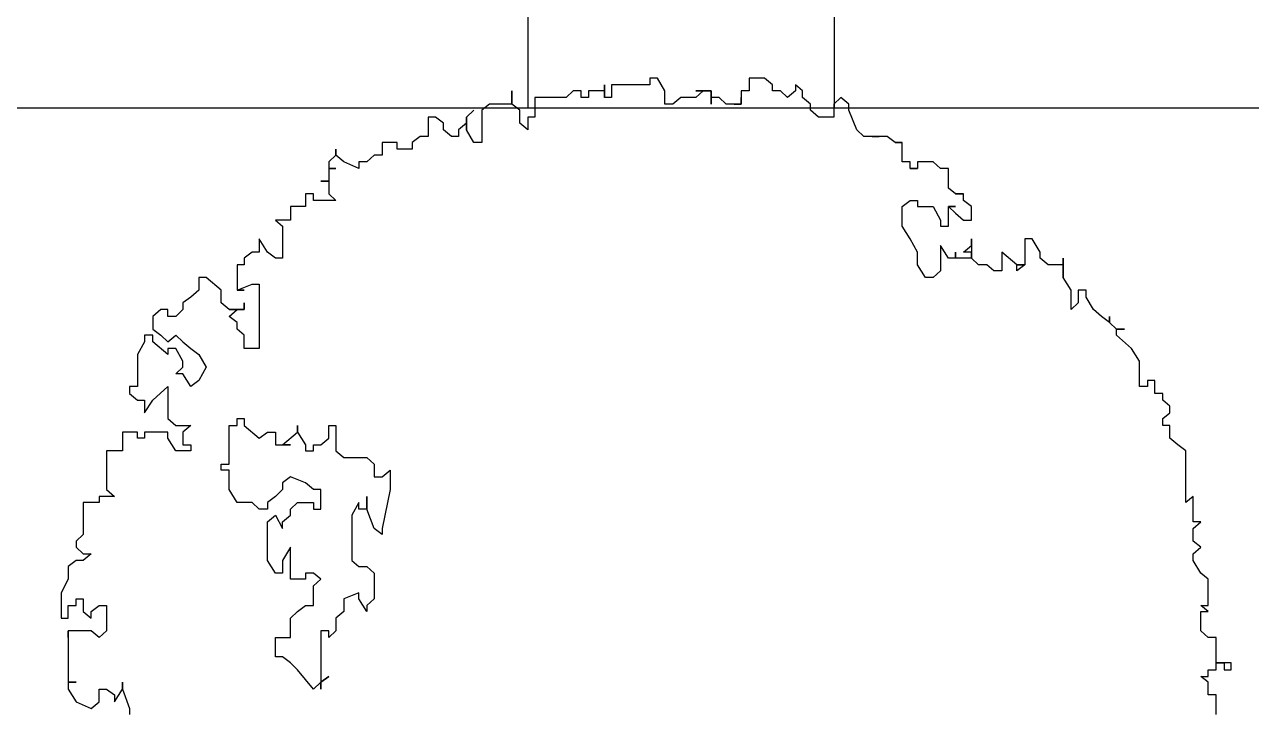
# Model space of a CAD drawing. Extents: x -30 to 1202, y 231 to 898.
# Drawn here: x 121.385 to 124.569, y 369.926 to 371.708 of the extents above; entities that cross this region are included whole.
import ezdxf

# ---------------------------------------------------------------- set-up
doc = ezdxf.new("R2010")
doc.units = 0
doc.header["$LTSCALE"] = 0.04
doc.layers.get('0').update_dxf_attribs({"linetype": 'CONTINUOUS'})
for name, color, linetype in [('0.1', 1, 'CONTINUOUS'), ('CONTORXXNP----00', 255, 'CONTINUOUS'), ('PISO', 1, 'CONTINUOUS')]:
    doc.layers.add(name, color=color, linetype=linetype)
doc.styles.get("Standard").update_dxf_attribs({"font": 'romans.shx'})

# ---------------------------------------------------------------- blocks, each defined once
blk = doc.blocks.new('ARB3')
at = {"color": 0}
for p, q in [((0.0136, 0.4913), (0.0078, 0.4913)), ((0.0078, 0.4913), (0.0078, 0.4852)), ((0.0136, 0.4852), (0.0136, 0.4913)), ((0.0078, 0.4782), (-0.0142, 0.4782)), ((-0.0142, 0.4782), (-0.0142, 0.4713)), ((0.0078, 0.4852), (0.0078, 0.4782)), ((0.0078, 0.4782), (0.0078, 0.4852)), ((0.0078, 0.4852), (0.0136, 0.4852)), ((0.0078, 0.4852), (0.0136, 0.4852)), ((0.0136, 0.4782), (0.0078, 0.4782)), ((0.0136, 0.4713), (0.0136, 0.4782)), ((0.0523, 0.4782), (0.0355, 0.4782)), ((0.0355, 0.4782), (0.0355, 0.4713)), ((-0.0646, 0.4713), (-0.0698, 0.4652)), ((-0.042, 0.4713), (-0.0646, 0.4713)), ((-0.0368, 0.4713), (-0.042, 0.4652)), ((-0.042, 0.4652), (-0.042, 0.4713)), ((-0.0368, 0.4652), (-0.0368, 0.4713)), ((-0.0142, 0.4713), (-0.02, 0.4652)), ((0.0194, 0.4713), (0.0136, 0.4713)), ((0.0245, 0.4713), (0.0194, 0.4652)), ((0.0194, 0.4652), (0.0194, 0.4713)), ((0.0355, 0.4713), (0.0245, 0.4713)), ((-0.1143, 0.4583), (-0.1363, 0.4583)), ((-0.1363, 0.4583), (-0.1311, 0.4521)), ((-0.1085, 0.4583), (-0.1143, 0.4652)), ((-0.1143, 0.4652), (-0.1143, 0.4583)), ((-0.0975, 0.4583), (-0.1085, 0.4583)), ((-0.0924, 0.4652), (-0.0975, 0.4583)), ((-0.0866, 0.4583), (-0.0924, 0.4652)), ((-0.0807, 0.4583), (-0.0866, 0.4583)), ((-0.0698, 0.4652), (-0.0807, 0.4583)), ((-0.02, 0.4652), (-0.0368, 0.4652)), ((-0.1757, 0.4521), (-0.1809, 0.4452)), ((-0.1311, 0.4521), (-0.1757, 0.4521)), ((-0.2144, 0.4383), (-0.2196, 0.4321)), ((-0.2086, 0.4383), (-0.2144, 0.4383)), ((-0.2035, 0.4321), (-0.2086, 0.4383)), ((-0.1867, 0.4383), (-0.1976, 0.4383)), ((-0.1976, 0.4383), (-0.1976, 0.4321)), ((-0.1809, 0.4452), (-0.1867, 0.4383)), ((-0.2254, 0.4252), (-0.2364, 0.4252)), ((-0.2364, 0.4252), (-0.2364, 0.419)), ((-0.2196, 0.4321), (-0.2254, 0.4321)), ((-0.2254, 0.4321), (-0.2254, 0.4252)), ((-0.1976, 0.4321), (-0.2035, 0.4321)), ((-0.2364, 0.419), (-0.2312, 0.419)), ((-0.2312, 0.419), (-0.2312, 0.4121)), ((-0.2642, 0.4052), (-0.2758, 0.3921)), ((-0.2532, 0.4121), (-0.2642, 0.4052)), ((-0.2312, 0.4121), (-0.2532, 0.4121)), ((-0.281, 0.3921), (-0.281, 0.399)), ((-0.281, 0.399), (-0.281, 0.3921)), ((-0.2868, 0.386), (-0.2919, 0.386)), ((-0.2919, 0.386), (-0.2868, 0.386)), ((-0.2868, 0.386), (-0.2919, 0.3791)), ((-0.281, 0.3921), (-0.2868, 0.386)), ((-0.2758, 0.3921), (-0.281, 0.3921)), ((-0.2978, 0.3721), (-0.3087, 0.366)), ((-0.2919, 0.3791), (-0.2978, 0.3721)), ((-0.3087, 0.366), (-0.3146, 0.366)), ((-0.3146, 0.366), (-0.3146, 0.3591)), ((-0.3146, 0.3529), (-0.3255, 0.346)), ((-0.3146, 0.3591), (-0.3036, 0.3591)), ((-0.2978, 0.3529), (-0.3146, 0.3529)), ((-0.3036, 0.3591), (-0.2978, 0.3529)), ((-0.3255, 0.346), (-0.3423, 0.346)), ((-0.3423, 0.346), (-0.3365, 0.346)), ((-0.3365, 0.346), (-0.3365, 0.3329)), ((-0.3365, 0.3329), (-0.3423, 0.326)), ((-0.3475, 0.326), (-0.3591, 0.3191)), ((-0.3591, 0.3191), (-0.3591, 0.3129)), ((-0.3423, 0.326), (-0.3475, 0.326)), ((-0.3591, 0.3129), (-0.3365, 0.3129)), ((-0.3365, 0.3129), (-0.3365, 0.306)), ((-0.3365, 0.306), (-0.3365, 0.3129)), ((-0.3365, 0.3129), (-0.3313, 0.306)), ((-0.3365, 0.306), (-0.3475, 0.2929)), ((-0.3313, 0.306), (-0.3365, 0.306)), ((-0.3475, 0.2929), (-0.3313, 0.2929)), ((-0.3313, 0.2929), (-0.3313, 0.286)), ((-0.3313, 0.286), (-0.3365, 0.2799)), ((-0.3365, 0.2799), (-0.3365, 0.2729)), ((-0.3869, 0.2668), (-0.3921, 0.2599)), ((-0.3753, 0.2668), (-0.3869, 0.2668)), ((-0.3753, 0.2599), (-0.3753, 0.2668)), ((-0.3533, 0.2668), (-0.3591, 0.2668)), ((-0.3591, 0.2668), (-0.3423, 0.2668)), ((-0.3475, 0.2599), (-0.3533, 0.2668)), ((-0.3423, 0.2668), (-0.3475, 0.2668)), ((-0.3475, 0.2668), (-0.3475, 0.2599)), ((-0.3365, 0.2729), (-0.3423, 0.2668)), ((-0.3423, 0.2668), (-0.3423, 0.2529)), ((-0.3921, 0.2599), (-0.3979, 0.2599)), ((-0.3979, 0.2599), (-0.3979, 0.2529)), ((-0.3979, 0.2529), (-0.3979, 0.2599)), ((-0.3979, 0.2599), (-0.3979, 0.2529)), ((-0.3811, 0.2529), (-0.3753, 0.2599)), ((-0.403, 0.2468), (-0.4198, 0.2468)), ((-0.4198, 0.2468), (-0.4198, 0.2399)), ((-0.3979, 0.2529), (-0.403, 0.2468)), ((-0.3869, 0.2468), (-0.3869, 0.2529)), ((-0.3869, 0.2529), (-0.3869, 0.2468)), ((-0.3869, 0.2468), (-0.3811, 0.2529)), ((-0.3701, 0.2468), (-0.3869, 0.2468)), ((-0.3701, 0.2399), (-0.3701, 0.2468)), ((-0.3423, 0.2468), (-0.3533, 0.2399)), ((-0.3423, 0.2529), (-0.3475, 0.2529)), ((-0.3475, 0.2529), (-0.3423, 0.2529)), ((-0.3423, 0.2529), (-0.3423, 0.2468)), ((-0.4198, 0.2399), (-0.4256, 0.2337)), ((-0.4256, 0.2337), (-0.4256, 0.2199)), ((-0.3869, 0.2337), (-0.3753, 0.2399)), ((-0.3869, 0.2199), (-0.3869, 0.2337)), ((-0.3753, 0.2399), (-0.3701, 0.2399)), ((-0.3533, 0.2399), (-0.3313, 0.2399)), ((-0.3313, 0.2399), (-0.3255, 0.2337)), ((-0.3255, 0.2337), (-0.3255, 0.2268)), ((-0.3255, 0.2268), (-0.3365, 0.2199)), ((-0.4256, 0.2199), (-0.4198, 0.2199)), ((-0.4198, 0.2137), (-0.4256, 0.2137)), ((-0.4256, 0.2137), (-0.4256, 0.2068)), ((-0.4198, 0.2199), (-0.4198, 0.2137)), ((-0.4198, 0.2137), (-0.4198, 0.2199)), ((-0.4198, 0.2199), (-0.4198, 0.2137)), ((-0.3921, 0.2137), (-0.3921, 0.2199)), ((-0.3921, 0.2199), (-0.3869, 0.2199)), ((-0.3869, 0.2068), (-0.3921, 0.2137)), ((-0.3591, 0.2137), (-0.3701, 0.2068)), ((-0.3475, 0.2199), (-0.3591, 0.2137)), ((-0.3365, 0.2199), (-0.3475, 0.2199)), ((-0.4256, 0.2068), (-0.4424, 0.2068)), ((-0.4424, 0.2068), (-0.4424, 0.2007)), ((-0.4424, 0.2007), (-0.4424, 0.2068)), ((-0.4424, 0.2068), (-0.4424, 0.2007)), ((-0.3701, 0.2068), (-0.3869, 0.2068)), ((-0.4424, 0.2007), (-0.4476, 0.1937)), ((-0.4476, 0.1937), (-0.4476, 0.1807)), ((-0.4476, 0.1807), (-0.4476, 0.1868)), ((-0.4476, 0.1868), (-0.4476, 0.1737)), ((-0.4476, 0.1737), (-0.4534, 0.1676)), ((-0.4754, 0.1607), (-0.4812, 0.1537)), ((-0.4702, 0.1607), (-0.4754, 0.1607)), ((-0.4534, 0.1676), (-0.4702, 0.1607)), ((-0.4812, 0.1537), (-0.4754, 0.1476)), ((-0.4754, 0.1476), (-0.4644, 0.1476)), ((-0.4644, 0.1476), (-0.4644, 0.1345)), ((-0.4754, 0.1276), (-0.4812, 0.1207)), ((-0.4702, 0.1276), (-0.4754, 0.1276)), ((-0.4644, 0.1345), (-0.4702, 0.1276)), ((-0.487, 0.1207), (-0.4922, 0.1145)), ((-0.4812, 0.1207), (-0.487, 0.1207)), ((-0.4922, 0.1145), (-0.487, 0.1145)), ((-0.487, 0.1145), (-0.4812, 0.1076)), ((-0.4812, 0.1076), (-0.487, 0.1015)), ((-0.487, 0.1015), (-0.487, 0.0945)), ((-0.487, 0.0945), (-0.4922, 0.0945)), ((-0.498, 0.0745), (-0.487, 0.0745)), ((-0.487, 0.0745), (-0.487, 0.0676)), ((-0.487, 0.0676), (-0.4754, 0.0676)), ((-0.4754, 0.0676), (-0.4812, 0.0676)), ((-0.4812, 0.0676), (-0.4754, 0.0676)), ((-0.4754, 0.0676), (-0.4754, 0.0615)), ((-0.4754, 0.0615), (-0.4754, 0.0676)), ((-0.4754, 0.0676), (-0.4754, 0.0546)), ((-0.4754, 0.0546), (-0.4812, 0.0484)), ((-0.4812, 0.0484), (-0.4812, 0.0415)), ((-0.4754, 0.0415), (-0.487, 0.0415)), ((-0.487, 0.0415), (-0.487, 0.0284)), ((-0.487, 0.0284), (-0.487, 0.0346)), ((-0.487, 0.0346), (-0.4812, 0.0284)), ((-0.4812, 0.0415), (-0.4754, 0.0415)), ((-0.4812, 0.0284), (-0.4812, 0.0153)), ((-0.4812, 0.0153), (-0.4754, 0.0084)), ((-0.487, 0.0015), (-0.498, -0.0047)), ((-0.4754, 0.0015), (-0.487, 0.0015)), ((-0.4754, 0.0084), (-0.4754, 0.0015)), ((-0.4922, -0.0446), (-0.4812, -0.0446)), ((-0.4812, -0.0508), (-0.4922, -0.0508)), ((-0.4922, -0.0508), (-0.487, -0.0508)), ((-0.487, -0.0508), (-0.487, -0.0646)), ((-0.4812, -0.0446), (-0.4812, -0.0508)), ((-0.487, -0.0646), (-0.4812, -0.0646)), ((-0.4812, -0.0708), (-0.487, -0.0708)), ((-0.487, -0.0708), (-0.487, -0.0777)), ((-0.4812, -0.0646), (-0.4812, -0.0708)), ((-0.487, -0.0777), (-0.4812, -0.0839)), ((-0.4812, -0.0839), (-0.4812, -0.1108)), ((-0.4812, -0.1108), (-0.4644, -0.1108)), ((-0.4644, -0.1108), (-0.4644, -0.1169)), ((-0.4702, -0.1238), (-0.4754, -0.1308)), ((-0.4592, -0.1238), (-0.4702, -0.1238)), ((-0.4644, -0.1169), (-0.4534, -0.1169)), ((-0.4534, -0.1169), (-0.4592, -0.1238)), ((-0.4754, -0.1308), (-0.487, -0.1308)), ((-0.487, -0.1308), (-0.4754, -0.1308)), ((-0.4754, -0.1308), (-0.4754, -0.15)), ((-0.4754, -0.15), (-0.4702, -0.1569)), ((-0.4702, -0.1569), (-0.4424, -0.1569)), ((-0.4424, -0.1569), (-0.4424, -0.1638)), ((-0.4644, -0.17), (-0.4702, -0.1638)), ((-0.4702, -0.1638), (-0.4644, -0.17)), ((-0.4424, -0.1638), (-0.4534, -0.17)), ((-0.4534, -0.17), (-0.4644, -0.17)), ((-0.4644, -0.17), (-0.4592, -0.17)), ((-0.4592, -0.17), (-0.4534, -0.1769)), ((-0.4534, -0.1769), (-0.4476, -0.1769)), ((-0.4476, -0.1769), (-0.4476, -0.1831)), ((-0.4592, -0.19), (-0.4644, -0.1969)), ((-0.4534, -0.19), (-0.4592, -0.19)), ((-0.4476, -0.1831), (-0.4534, -0.19)), ((-0.4644, -0.1969), (-0.4644, -0.2031)), ((-0.4644, -0.2031), (-0.4476, -0.2031)), ((-0.4476, -0.2031), (-0.4476, -0.21)), ((-0.4476, -0.21), (-0.4424, -0.2169)), ((-0.4424, -0.2169), (-0.4366, -0.2169)), ((-0.4366, -0.2169), (-0.4366, -0.23)), ((-0.4366, -0.23), (-0.4424, -0.23)), ((-0.4424, -0.23), (-0.4424, -0.243)), ((-0.4424, -0.243), (-0.4315, -0.243)), ((-0.4315, -0.243), (-0.4315, -0.25)), ((-0.1531, -0.243), (-0.1589, -0.2361)), ((-0.1589, -0.2361), (-0.1421, -0.2361)), ((-0.1531, -0.25), (-0.1531, -0.243)), ((-0.1421, -0.2361), (-0.1085, -0.243)), ((-0.1085, -0.243), (-0.1033, -0.243)), ((-0.1033, -0.243), (-0.1085, -0.25)), ((-0.4315, -0.25), (-0.4256, -0.2561)), ((-0.1699, -0.2561), (-0.1641, -0.25)), ((-0.1641, -0.25), (-0.1531, -0.25)), ((-0.1085, -0.25), (-0.1253, -0.2561)), ((-0.0756, -0.2561), (-0.0698, -0.25)), ((-0.0698, -0.25), (-0.0478, -0.25)), ((-0.0478, -0.25), (-0.042, -0.2561)), ((-0.4256, -0.2561), (-0.4256, -0.263)), ((-0.4256, -0.263), (-0.4198, -0.263)), ((-0.4198, -0.263), (-0.4256, -0.2761)), ((-0.1699, -0.2761), (-0.1699, -0.2561)), ((-0.1253, -0.2561), (-0.1363, -0.2561)), ((-0.1363, -0.2561), (-0.1253, -0.2561)), ((-0.1253, -0.263), (-0.1311, -0.263)), ((-0.1311, -0.263), (-0.1201, -0.2692)), ((-0.1253, -0.2561), (-0.1253, -0.263)), ((-0.0807, -0.2692), (-0.0756, -0.263)), ((-0.0756, -0.263), (-0.0756, -0.2561)), ((-0.0478, -0.263), (-0.053, -0.263)), ((-0.053, -0.263), (-0.0478, -0.2761)), ((-0.0368, -0.2561), (-0.0478, -0.263)), ((-0.042, -0.2561), (-0.0368, -0.2561)), ((-0.1201, -0.2692), (-0.0807, -0.2692)), ((-0.4315, -0.283), (-0.4366, -0.283)), ((-0.4366, -0.283), (-0.4315, -0.283)), ((-0.4256, -0.2761), (-0.4315, -0.283)), ((-0.4315, -0.283), (-0.4256, -0.2892)), ((-0.4198, -0.2892), (-0.4198, -0.283)), ((-0.4198, -0.283), (-0.4198, -0.2892)), ((-0.3979, -0.2892), (-0.3921, -0.283)), ((-0.3921, -0.283), (-0.3921, -0.3022)), ((-0.1976, -0.2892), (-0.1976, -0.283)), ((-0.1976, -0.283), (-0.1757, -0.283)), ((-0.1757, -0.283), (-0.1699, -0.2761)), ((-0.0478, -0.2761), (-0.0368, -0.2761)), ((-0.0368, -0.2761), (-0.031, -0.283)), ((-0.031, -0.283), (-0.02, -0.283)), ((-0.02, -0.283), (-0.0142, -0.2892)), ((-0.4256, -0.2892), (-0.4198, -0.2892)), ((-0.4198, -0.2892), (-0.4089, -0.2892)), ((-0.4089, -0.2892), (-0.4089, -0.2961)), ((-0.4089, -0.2961), (-0.4089, -0.2892)), ((-0.4089, -0.2892), (-0.3979, -0.2892)), ((-0.1867, -0.2892), (-0.1976, -0.2892)), ((-0.1809, -0.2961), (-0.1867, -0.2892)), ((-0.1809, -0.3022), (-0.1809, -0.2961)), ((-0.1253, -0.2961), (-0.1421, -0.2961)), ((-0.1421, -0.2961), (-0.1421, -0.3022)), ((-0.1253, -0.3022), (-0.1253, -0.2961)), ((-0.0646, -0.2961), (-0.0698, -0.3022)), ((-0.0588, -0.3022), (-0.0646, -0.2961)), ((-0.0142, -0.2892), (-0.02, -0.2892)), ((-0.02, -0.2892), (-0.02, -0.2961)), ((-0.02, -0.2961), (0.0304, -0.2961)), ((0.0245, -0.2961), (0.0194, -0.2892)), ((0.0194, -0.2892), (0.0245, -0.2961)), ((0.0304, -0.2961), (0.0245, -0.2961)), ((0.0245, -0.2961), (0.0304, -0.3022)), ((-0.3921, -0.3022), (-0.3979, -0.3022)), ((-0.3979, -0.3022), (-0.3979, -0.3092)), ((-0.1757, -0.3022), (-0.1809, -0.3022)), ((-0.1757, -0.3092), (-0.1757, -0.3022)), ((-0.1421, -0.3022), (-0.1479, -0.3092)), ((-0.1311, -0.3161), (-0.1311, -0.3022)), ((-0.1311, -0.3022), (-0.1253, -0.3022)), ((-0.0698, -0.3022), (-0.0698, -0.3092)), ((-0.042, -0.3022), (-0.0588, -0.3022)), ((-0.042, -0.3092), (-0.042, -0.3022)), ((0.0304, -0.3022), (0.0136, -0.3161)), ((-0.3979, -0.3092), (-0.3869, -0.3092)), ((-0.3869, -0.3092), (-0.3869, -0.3222)), ((-0.1918, -0.3161), (-0.1976, -0.3161)), ((-0.1976, -0.3161), (-0.1918, -0.3161)), ((-0.1918, -0.3161), (-0.1809, -0.3092)), ((-0.1809, -0.3292), (-0.1918, -0.3161)), ((-0.1809, -0.3092), (-0.1757, -0.3092)), ((-0.1479, -0.3092), (-0.1531, -0.3222)), ((-0.1253, -0.3222), (-0.1311, -0.3161)), ((-0.0698, -0.3092), (-0.0646, -0.3092)), ((-0.0646, -0.3092), (-0.0646, -0.3222)), ((-0.0368, -0.3161), (-0.042, -0.3092)), ((-0.031, -0.3222), (-0.0368, -0.3161)), ((0.0136, -0.3161), (0.0078, -0.3222)), ((-0.3869, -0.3222), (-0.3753, -0.3222)), ((-0.3753, -0.3222), (-0.3753, -0.3353)), ((-0.1809, -0.3353), (-0.1809, -0.3222)), ((-0.1809, -0.3222), (-0.1809, -0.3292)), ((-0.1809, -0.3292), (-0.1809, -0.3222)), ((-0.1809, -0.3222), (-0.1809, -0.3292)), ((-0.1531, -0.3222), (-0.1479, -0.3292)), ((-0.1201, -0.3222), (-0.1253, -0.3222)), ((-0.1143, -0.3292), (-0.1201, -0.3222)), ((-0.0646, -0.3222), (-0.0924, -0.3222)), ((-0.0924, -0.3222), (-0.0807, -0.3292)), ((-0.0142, -0.3222), (-0.031, -0.3222)), ((-0.0142, -0.3353), (-0.0142, -0.3222)), ((0.0078, -0.3222), (0.0026, -0.3292)), ((-0.3753, -0.3353), (-0.3701, -0.3292)), ((-0.3701, -0.3292), (-0.3423, -0.3292)), ((-0.3423, -0.3353), (-0.3475, -0.3422)), ((-0.3423, -0.3292), (-0.3423, -0.3353)), ((-0.1918, -0.3422), (-0.1918, -0.3353)), ((-0.1918, -0.3353), (-0.1809, -0.3353)), ((-0.1479, -0.3292), (-0.1421, -0.3292)), ((-0.1421, -0.3292), (-0.1363, -0.3353)), ((-0.1363, -0.3353), (-0.1311, -0.3422)), ((-0.1201, -0.3353), (-0.1085, -0.3292)), ((-0.1143, -0.3422), (-0.1201, -0.3353)), ((-0.1085, -0.3292), (-0.1143, -0.3292)), ((-0.0807, -0.3292), (-0.0698, -0.3292)), ((-0.0698, -0.3353), (-0.0807, -0.3422)), ((-0.0698, -0.3292), (-0.0698, -0.3353)), ((0.0026, -0.3353), (-0.0142, -0.3353)), ((0.0026, -0.3292), (0.0026, -0.3353)), ((-0.3475, -0.3422), (-0.3591, -0.3492)), ((-0.3591, -0.3492), (-0.3475, -0.3492)), ((-0.3475, -0.3492), (-0.3475, -0.3553)), ((-0.3197, -0.3553), (-0.3197, -0.3492)), ((-0.3197, -0.3492), (-0.2642, -0.3492)), ((-0.2642, -0.3492), (-0.2642, -0.3622)), ((-0.1976, -0.3622), (-0.1867, -0.3492)), ((-0.1867, -0.3492), (-0.1918, -0.3422)), ((-0.1311, -0.3422), (-0.1253, -0.3422)), ((-0.1253, -0.3492), (-0.1311, -0.3553)), ((-0.1253, -0.3422), (-0.1253, -0.3492)), ((-0.0807, -0.3422), (-0.1143, -0.3422)), ((-0.3475, -0.3553), (-0.3423, -0.3622)), ((-0.3146, -0.3684), (-0.3197, -0.3553)), ((-0.1311, -0.3553), (-0.1311, -0.3684)), ((-0.3423, -0.3622), (-0.3365, -0.3622)), ((-0.3365, -0.3622), (-0.3365, -0.3684)), ((-0.3365, -0.3684), (-0.3146, -0.3684)), ((-0.3146, -0.3684), (-0.3146, -0.3622)), ((-0.3146, -0.3622), (-0.3146, -0.3684)), ((-0.2978, -0.3622), (-0.3036, -0.3622)), ((-0.3036, -0.3622), (-0.2978, -0.3622)), ((-0.2978, -0.3684), (-0.2978, -0.3622)), ((-0.2978, -0.3622), (-0.2978, -0.3753)), ((-0.2919, -0.3753), (-0.2978, -0.3684)), ((-0.2868, -0.3684), (-0.2919, -0.3753)), ((-0.281, -0.3684), (-0.2868, -0.3684)), ((-0.2758, -0.3622), (-0.281, -0.3684)), ((-0.2642, -0.3622), (-0.2758, -0.3622)), ((-0.2035, -0.3684), (-0.2035, -0.3622)), ((-0.2035, -0.3622), (-0.1976, -0.3622)), ((-0.1976, -0.3684), (-0.2035, -0.3684)), ((-0.1976, -0.3753), (-0.1976, -0.3684)), ((-0.1311, -0.3684), (-0.1421, -0.3753)), ((-0.2978, -0.3753), (-0.3036, -0.3822)), ((-0.1641, -0.3753), (-0.1976, -0.3753)), ((-0.1641, -0.3822), (-0.1641, -0.3753)), ((-0.1421, -0.3753), (-0.1589, -0.3753)), ((-0.1589, -0.3753), (-0.1589, -0.3822)), ((-0.3146, -0.3822), (-0.3255, -0.3953)), ((-0.3036, -0.3822), (-0.3146, -0.3822)), ((-0.1589, -0.3822), (-0.1641, -0.3822)), ((-0.3255, -0.3953), (-0.3255, -0.4014)), ((-0.3255, -0.4014), (-0.3146, -0.4014)), ((-0.3146, -0.4014), (-0.3087, -0.4084)), ((-0.2642, -0.4084), (-0.259, -0.4014)), ((-0.259, -0.4014), (-0.248, -0.3953)), ((-0.248, -0.3953), (-0.2364, -0.4014)), ((-0.2364, -0.4014), (-0.2312, -0.4084)), ((-0.3087, -0.4084), (-0.3036, -0.4153)), ((-0.27, -0.4153), (-0.2642, -0.4084)), ((-0.2312, -0.4084), (-0.2422, -0.4153)), ((-0.1976, -0.4214), (-0.1976, -0.4084)), ((-0.1976, -0.4084), (-0.1918, -0.4153)), ((-0.1809, -0.4153), (-0.1809, -0.4084)), ((-0.1809, -0.4084), (-0.1757, -0.4084)), ((-0.1757, -0.4084), (-0.1757, -0.4214)), ((-0.3036, -0.4153), (-0.2978, -0.4153)), ((-0.2978, -0.4153), (-0.2919, -0.4214)), ((-0.2919, -0.4214), (-0.2919, -0.4284)), ((-0.2758, -0.4214), (-0.27, -0.4153)), ((-0.27, -0.4284), (-0.2758, -0.4214)), ((-0.2532, -0.4153), (-0.2642, -0.4214)), ((-0.2642, -0.4214), (-0.2642, -0.4284)), ((-0.248, -0.4153), (-0.2532, -0.4153)), ((-0.2422, -0.4214), (-0.248, -0.4153)), ((-0.2422, -0.4153), (-0.2422, -0.4214)), ((-0.2035, -0.4284), (-0.1976, -0.4214)), ((-0.1918, -0.4153), (-0.1809, -0.4153)), ((-0.1757, -0.4214), (-0.1867, -0.4284)), ((-0.2919, -0.4284), (-0.2978, -0.4284)), ((-0.2978, -0.4284), (-0.2978, -0.4345)), ((-0.2978, -0.4345), (-0.2919, -0.4414)), ((-0.281, -0.4414), (-0.2758, -0.4345)), ((-0.2758, -0.4345), (-0.27, -0.4284)), ((-0.259, -0.4284), (-0.27, -0.4414)), ((-0.2642, -0.4284), (-0.259, -0.4284)), ((-0.2196, -0.4414), (-0.2312, -0.4284)), ((-0.2312, -0.4284), (-0.2035, -0.4284)), ((-0.1867, -0.4284), (-0.1918, -0.4284)), ((-0.1918, -0.4284), (-0.1918, -0.4484)), ((-0.2919, -0.4414), (-0.281, -0.4414)), ((-0.27, -0.4414), (-0.2758, -0.4414)), ((-0.2758, -0.4414), (-0.2758, -0.4484)), ((-0.2086, -0.4484), (-0.2196, -0.4414)), ((-0.2758, -0.4484), (-0.27, -0.4484)), ((-0.27, -0.4484), (-0.259, -0.4545)), ((-0.259, -0.4545), (-0.2312, -0.4545)), ((-0.2312, -0.4545), (-0.2312, -0.4614)), ((-0.2254, -0.4614), (-0.2196, -0.4545)), ((-0.2196, -0.4545), (-0.2196, -0.4484)), ((-0.2196, -0.4484), (-0.2086, -0.4484)), ((-0.1918, -0.4484), (-0.1867, -0.4484)), ((-0.1867, -0.4545), (-0.1918, -0.4545)), ((-0.1918, -0.4545), (-0.1918, -0.4676)), ((-0.1867, -0.4484), (-0.1867, -0.4545)), ((-0.2312, -0.4614), (-0.2254, -0.4614)), ((0.0304, -0.4676), (0.0472, -0.4614)), ((0.0472, -0.4614), (0.0523, -0.4614)), ((-0.1918, -0.4676), (-0.1757, -0.4676)), ((-0.1757, -0.4676), (-0.1757, -0.4814)), ((-0.1421, -0.4814), (-0.1363, -0.4745)), ((-0.1363, -0.4745), (-0.1363, -0.4876)), ((0.0304, -0.4676), (0.0245, -0.4676)), ((0.0245, -0.4676), (0.0304, -0.4676)), ((0.0413, -0.4745), (0.0304, -0.4676)), ((0.0304, -0.4814), (0.0355, -0.4745)), ((0.0355, -0.4745), (0.0413, -0.4745)), ((-0.1757, -0.4814), (-0.1421, -0.4814)), ((-0.1363, -0.4876), (-0.1311, -0.4876)), ((-0.1311, -0.4876), (-0.1311, -0.5014)), ((-0.042, -0.4876), (-0.042, -0.4814)), ((-0.042, -0.4814), (-0.02, -0.4814)), ((-0.0368, -0.4945), (-0.042, -0.4876)), ((-0.02, -0.4814), (-0.0142, -0.4876)), ((-0.0142, -0.4876), (-0.02, -0.4945)), ((0.0304, -0.4876), (0.0304, -0.4814)), ((0.0413, -0.4876), (0.0304, -0.4876)), ((0.0472, -0.4945), (0.0413, -0.4876)), ((-0.0866, -0.5014), (-0.0866, -0.4945)), ((-0.0866, -0.4945), (-0.0807, -0.5014)), ((-0.0368, -0.5014), (-0.031, -0.4945)), ((-0.031, -0.4945), (-0.0368, -0.4945)), ((-0.02, -0.4945), (-0.02, -0.5145)), ((0.0413, -0.5076), (0.0472, -0.4945)), ((-0.1311, -0.5014), (-0.1033, -0.5014)), ((-0.1033, -0.5014), (-0.0975, -0.5076)), ((-0.0975, -0.5076), (-0.0924, -0.5076)), ((-0.0924, -0.5076), (-0.0866, -0.5014)), ((-0.0807, -0.5014), (-0.0807, -0.5076)), ((-0.0807, -0.5076), (-0.0756, -0.5145)), ((-0.0478, -0.5076), (-0.0478, -0.5014)), ((-0.0478, -0.5014), (-0.0368, -0.5014)), ((-0.042, -0.5076), (-0.0478, -0.5076)), ((-0.042, -0.5145), (-0.042, -0.5076)), ((0.0245, -0.5145), (0.0245, -0.5076)), ((0.0245, -0.5076), (0.0245, -0.5145)), ((0.0304, -0.5145), (0.0413, -0.5076)), ((-0.0756, -0.5145), (-0.0646, -0.5145)), ((-0.0646, -0.5145), (-0.053, -0.5206)), ((-0.031, -0.5145), (-0.042, -0.5145)), ((-0.031, -0.5206), (-0.031, -0.5145)), ((-0.02, -0.5145), (-0.0142, -0.5145)), ((-0.0142, -0.5145), (-0.02, -0.5145)), ((-0.02, -0.5145), (0.0245, -0.5145)), ((0.0245, -0.5145), (0.0304, -0.5145)), ((-0.053, -0.5206), (-0.031, -0.5206))]:
    blk.add_line(p, q, dxfattribs=at)
for p, q in [((-0.4922, 0.0945), (-0.498, 0.0876)), ((-0.498, 0.0876), (-0.498, 0.0745)), ((-0.498, -0.0047), (-0.498, -0.0116)), ((-0.498, -0.0116), (-0.4922, -0.0116)), ((-0.4922, -0.0116), (-0.4922, -0.0446))]:
    blk.add_line(p, q)
at = {"layer": 'CONTORXXNP----00'}
for p, q in [((-0.0142, 0.4782), (-0.0142, 0.4713)), ((0.0078, 0.4782), (-0.0142, 0.4782)), ((0.0136, 0.4782), (0.0078, 0.4782)), ((0.0136, 0.4713), (0.0136, 0.4782)), ((0.0355, 0.4782), (0.0355, 0.4713)), ((0.0523, 0.4782), (0.0355, 0.4782)), ((-0.0646, 0.4713), (-0.0698, 0.4652)), ((-0.042, 0.4713), (-0.0646, 0.4713)), ((-0.042, 0.4652), (-0.042, 0.4713)), ((-0.0368, 0.4713), (-0.042, 0.4652)), ((-0.0368, 0.4652), (-0.0368, 0.4713)), ((-0.0142, 0.4713), (-0.02, 0.4652)), ((0.0194, 0.4713), (0.0136, 0.4713)), ((0.0194, 0.4652), (0.0194, 0.4713)), ((0.0245, 0.4713), (0.0194, 0.4652)), ((0.0355, 0.4713), (0.0245, 0.4713)), ((-0.1363, 0.4583), (-0.1311, 0.4521)), ((-0.1143, 0.4583), (-0.1363, 0.4583)), ((-0.1143, 0.4652), (-0.1143, 0.4583)), ((-0.1085, 0.4583), (-0.1143, 0.4652)), ((-0.0975, 0.4583), (-0.1085, 0.4583)), ((-0.0924, 0.4652), (-0.0975, 0.4583)), ((-0.0866, 0.4583), (-0.0924, 0.4652)), ((-0.0807, 0.4583), (-0.0866, 0.4583)), ((-0.0698, 0.4652), (-0.0807, 0.4583)), ((-0.02, 0.4652), (-0.0368, 0.4652)), ((-0.1757, 0.4521), (-0.1809, 0.4452)), ((-0.1311, 0.4521), (-0.1757, 0.4521)), ((-0.2144, 0.4383), (-0.2196, 0.4321)), ((-0.2086, 0.4383), (-0.2144, 0.4383)), ((-0.2035, 0.4321), (-0.2086, 0.4383)), ((-0.1976, 0.4383), (-0.1976, 0.4321)), ((-0.1867, 0.4383), (-0.1976, 0.4383)), ((-0.1809, 0.4452), (-0.1867, 0.4383)), ((-0.2364, 0.4252), (-0.2364, 0.419)), ((-0.2254, 0.4252), (-0.2364, 0.4252)), ((-0.2254, 0.4321), (-0.2254, 0.4252)), ((-0.2196, 0.4321), (-0.2254, 0.4321)), ((-0.1976, 0.4321), (-0.2035, 0.4321)), ((-0.2364, 0.419), (-0.2312, 0.419)), ((-0.2312, 0.419), (-0.2312, 0.4121)), ((-0.2642, 0.4052), (-0.2758, 0.3921)), ((-0.2532, 0.4121), (-0.2642, 0.4052)), ((-0.2312, 0.4121), (-0.2532, 0.4121)), ((-0.2868, 0.386), (-0.2919, 0.3791)), ((-0.281, 0.3921), (-0.2868, 0.386)), ((-0.2758, 0.3921), (-0.281, 0.3921)), ((-0.2978, 0.3721), (-0.3087, 0.366)), ((-0.2919, 0.3791), (-0.2978, 0.3721)), ((-0.3146, 0.366), (-0.3146, 0.3591)), ((-0.3087, 0.366), (-0.3146, 0.366)), ((-0.3146, 0.3529), (-0.3255, 0.346)), ((-0.3146, 0.3591), (-0.3036, 0.3591)), ((-0.2978, 0.3529), (-0.3146, 0.3529)), ((-0.3036, 0.3591), (-0.2978, 0.3529)), ((-0.3365, 0.346), (-0.3255, 0.346)), ((-0.3365, 0.346), (-0.3365, 0.3329)), ((-0.3365, 0.3329), (-0.3423, 0.326)), ((-0.3475, 0.326), (-0.3591, 0.3191)), ((-0.3591, 0.3191), (-0.3591, 0.3129)), ((-0.3423, 0.326), (-0.3475, 0.326)), ((-0.3591, 0.3129), (-0.3365, 0.3129)), ((-0.3365, 0.306), (-0.3365, 0.3129)), ((-0.3365, 0.3129), (-0.3365, 0.306)), ((-0.3365, 0.306), (-0.3475, 0.2929)), ((-0.3475, 0.2929), (-0.3313, 0.2929)), ((-0.3313, 0.2929), (-0.3313, 0.286)), ((-0.3313, 0.286), (-0.3365, 0.2799)), ((-0.3365, 0.2799), (-0.3365, 0.2729)), ((-0.3869, 0.2668), (-0.3921, 0.2599)), ((-0.3753, 0.2668), (-0.3869, 0.2668)), ((-0.3753, 0.2599), (-0.3753, 0.2668)), ((-0.3365, 0.2729), (-0.3423, 0.2668)), ((-0.3423, 0.2668), (-0.3423, 0.2529)), ((-0.3979, 0.2599), (-0.3979, 0.2529)), ((-0.3979, 0.2529), (-0.3979, 0.2599)), ((-0.3979, 0.2599), (-0.3979, 0.2529)), ((-0.3921, 0.2599), (-0.3979, 0.2599)), ((-0.3811, 0.2529), (-0.3753, 0.2599)), ((-0.4198, 0.2468), (-0.4198, 0.2399)), ((-0.403, 0.2468), (-0.4198, 0.2468)), ((-0.3979, 0.2529), (-0.403, 0.2468)), ((-0.3869, 0.2468), (-0.3811, 0.2529)), ((-0.3701, 0.2468), (-0.3869, 0.2468)), ((-0.3701, 0.2399), (-0.3701, 0.2468)), ((-0.3423, 0.2468), (-0.3533, 0.2399)), ((-0.3423, 0.2529), (-0.3423, 0.2468)), ((-0.4198, 0.2399), (-0.4256, 0.2337)), ((-0.4256, 0.2337), (-0.4256, 0.2199)), ((-0.3869, 0.2337), (-0.3753, 0.2399)), ((-0.3869, 0.2199), (-0.3869, 0.2337)), ((-0.3753, 0.2399), (-0.3701, 0.2399)), ((-0.3533, 0.2399), (-0.3313, 0.2399)), ((-0.3313, 0.2399), (-0.3255, 0.2337)), ((-0.3255, 0.2337), (-0.3255, 0.2268)), ((-0.3255, 0.2268), (-0.3365, 0.2199)), ((-0.4256, 0.2199), (-0.4198, 0.2199)), ((-0.4256, 0.2137), (-0.4256, 0.2068)), ((-0.4198, 0.2137), (-0.4256, 0.2137)), ((-0.4198, 0.2199), (-0.4198, 0.2137)), ((-0.4198, 0.2137), (-0.4198, 0.2199)), ((-0.4198, 0.2199), (-0.4198, 0.2137)), ((-0.3921, 0.2199), (-0.3869, 0.2199)), ((-0.3921, 0.2137), (-0.3921, 0.2199)), ((-0.3869, 0.2068), (-0.3921, 0.2137)), ((-0.3591, 0.2137), (-0.3701, 0.2068)), ((-0.3475, 0.2199), (-0.3591, 0.2137)), ((-0.3365, 0.2199), (-0.3475, 0.2199)), ((-0.4424, 0.2068), (-0.4424, 0.2007)), ((-0.4424, 0.2007), (-0.4424, 0.2068)), ((-0.4424, 0.2068), (-0.4424, 0.2007)), ((-0.4256, 0.2068), (-0.4424, 0.2068)), ((-0.3701, 0.2068), (-0.3869, 0.2068)), ((-0.4424, 0.2007), (-0.4476, 0.1937)), ((-0.4476, 0.1937), (-0.4476, 0.1807)), ((-0.4476, 0.1868), (-0.4476, 0.1737)), ((-0.4476, 0.1807), (-0.4476, 0.1868)), ((-0.4476, 0.1737), (-0.4534, 0.1676)), ((-0.4754, 0.1607), (-0.4812, 0.1537)), ((-0.4702, 0.1607), (-0.4754, 0.1607)), ((-0.4534, 0.1676), (-0.4702, 0.1607)), ((-0.4812, 0.1537), (-0.4754, 0.1476)), ((-0.4754, 0.1476), (-0.4644, 0.1476)), ((-0.4644, 0.1476), (-0.4644, 0.1345)), ((-0.4754, 0.1276), (-0.4812, 0.1207)), ((-0.4702, 0.1276), (-0.4754, 0.1276)), ((-0.4644, 0.1345), (-0.4702, 0.1276)), ((-0.487, 0.1207), (-0.4922, 0.1145)), ((-0.4812, 0.1207), (-0.487, 0.1207)), ((-0.4922, 0.1145), (-0.487, 0.1145)), ((-0.487, 0.1145), (-0.4812, 0.1076)), ((-0.4812, 0.1076), (-0.487, 0.1015)), ((-0.487, 0.1015), (-0.487, 0.0945)), ((-0.4922, 0.0945), (-0.498, 0.0876)), ((-0.498, 0.0876), (-0.498, 0.0745)), ((-0.487, 0.0945), (-0.4922, 0.0945)), ((-0.498, 0.0745), (-0.487, 0.0745)), ((-0.487, 0.0745), (-0.487, 0.0676)), ((-0.487, 0.0676), (-0.4754, 0.0676)), ((-0.4812, 0.0676), (-0.4754, 0.0676)), ((-0.4754, 0.0676), (-0.4812, 0.0676)), ((-0.4754, 0.0676), (-0.4754, 0.0546)), ((-0.4754, 0.0615), (-0.4754, 0.0676)), ((-0.4754, 0.0676), (-0.4754, 0.0615)), ((-0.4754, 0.0546), (-0.4812, 0.0484)), ((-0.4812, 0.0484), (-0.4812, 0.0415)), ((-0.487, 0.0415), (-0.4812, 0.0415)), ((-0.487, 0.0346), (-0.487, 0.0415)), ((-0.487, 0.0346), (-0.4812, 0.0284)), ((-0.4812, 0.0284), (-0.4812, 0.0153)), ((-0.4812, 0.0153), (-0.4754, 0.0084)), ((-0.487, 0.0015), (-0.498, -0.0047)), ((-0.4754, 0.0015), (-0.487, 0.0015)), ((-0.4754, 0.0084), (-0.4754, 0.0015)), ((-0.498, -0.0047), (-0.498, -0.0116)), ((-0.498, -0.0116), (-0.4922, -0.0116)), ((-0.4922, -0.0116), (-0.4922, -0.0446)), ((-0.4922, -0.0446), (-0.4812, -0.0446)), ((-0.487, -0.0508), (-0.4812, -0.0508)), ((-0.487, -0.0508), (-0.487, -0.0646)), ((-0.4812, -0.0446), (-0.4812, -0.0508)), ((-0.487, -0.0646), (-0.4812, -0.0646)), ((-0.487, -0.0708), (-0.487, -0.0777)), ((-0.4812, -0.0708), (-0.487, -0.0708)), ((-0.4812, -0.0646), (-0.4812, -0.0708)), ((-0.487, -0.0777), (-0.4812, -0.0839)), ((-0.4812, -0.0839), (-0.4812, -0.1108)), ((-0.4812, -0.1108), (-0.4644, -0.1108)), ((-0.4644, -0.1108), (-0.4644, -0.1169)), ((-0.4702, -0.1238), (-0.4754, -0.1308)), ((-0.4592, -0.1238), (-0.4702, -0.1238)), ((-0.4644, -0.1169), (-0.4534, -0.1169)), ((-0.4534, -0.1169), (-0.4592, -0.1238)), ((-0.4754, -0.1308), (-0.4754, -0.15)), ((-0.4754, -0.15), (-0.4702, -0.1569)), ((-0.4702, -0.1569), (-0.4424, -0.1569)), ((-0.4424, -0.1569), (-0.4424, -0.1638)), ((-0.4424, -0.1638), (-0.4534, -0.17)), ((-0.4592, -0.17), (-0.4534, -0.17)), ((-0.4592, -0.17), (-0.4534, -0.1769)), ((-0.4534, -0.1769), (-0.4476, -0.1769)), ((-0.4476, -0.1769), (-0.4476, -0.1831)), ((-0.4592, -0.19), (-0.4644, -0.1969)), ((-0.4534, -0.19), (-0.4592, -0.19)), ((-0.4476, -0.1831), (-0.4534, -0.19)), ((-0.4644, -0.1969), (-0.4644, -0.2031)), ((-0.4644, -0.2031), (-0.4476, -0.2031)), ((-0.4476, -0.2031), (-0.4476, -0.21)), ((-0.4476, -0.21), (-0.4424, -0.2169)), ((-0.4424, -0.2169), (-0.4366, -0.2169)), ((-0.4366, -0.2169), (-0.4366, -0.23)), ((-0.4424, -0.23), (-0.4424, -0.243)), ((-0.4366, -0.23), (-0.4424, -0.23)), ((-0.4424, -0.243), (-0.4315, -0.243)), ((-0.4315, -0.243), (-0.4315, -0.25)), ((-0.4315, -0.25), (-0.4256, -0.2561)), ((-0.4256, -0.2561), (-0.4256, -0.263)), ((-0.4198, -0.263), (-0.4256, -0.2761)), ((-0.4256, -0.263), (-0.4198, -0.263)), ((-0.4256, -0.2761), (-0.4315, -0.283)), ((-0.4315, -0.283), (-0.4256, -0.2892)), ((-0.3979, -0.2892), (-0.3921, -0.283)), ((-0.3921, -0.283), (-0.3921, -0.3022)), ((-0.4256, -0.2892), (-0.4198, -0.2892)), ((-0.4198, -0.2892), (-0.4089, -0.2892)), ((-0.4089, -0.2892), (-0.3979, -0.2892)), ((-0.3979, -0.3022), (-0.3979, -0.3092)), ((-0.3921, -0.3022), (-0.3979, -0.3022)), ((-0.3979, -0.3092), (-0.3869, -0.3092)), ((-0.3869, -0.3092), (-0.3869, -0.3222)), ((-0.3869, -0.3222), (-0.3753, -0.3222)), ((-0.3753, -0.3222), (-0.3753, -0.3353)), ((-0.3753, -0.3353), (-0.3701, -0.3292)), ((-0.3701, -0.3292), (-0.3423, -0.3292)), ((-0.3423, -0.3353), (-0.3475, -0.3422)), ((-0.3423, -0.3292), (-0.3423, -0.3353)), ((-0.3475, -0.3422), (-0.3591, -0.3492)), ((-0.3591, -0.3492), (-0.3475, -0.3492)), ((-0.3475, -0.3492), (-0.3475, -0.3553)), ((-0.3197, -0.3492), (-0.2642, -0.3492)), ((-0.3197, -0.3553), (-0.3197, -0.3492)), ((-0.2642, -0.3492), (-0.2642, -0.3622)), ((-0.3475, -0.3553), (-0.3423, -0.3622)), ((-0.3146, -0.3684), (-0.3197, -0.3553)), ((-0.3423, -0.3622), (-0.3365, -0.3622)), ((-0.3365, -0.3622), (-0.3365, -0.3684)), ((-0.3365, -0.3684), (-0.3146, -0.3684)), ((-0.2978, -0.3753), (-0.2978, -0.3684)), ((-0.2919, -0.3753), (-0.2978, -0.3684)), ((-0.2868, -0.3684), (-0.2919, -0.3753)), ((-0.281, -0.3684), (-0.2868, -0.3684)), ((-0.2758, -0.3622), (-0.281, -0.3684)), ((-0.2642, -0.3622), (-0.2758, -0.3622)), ((-0.2978, -0.3753), (-0.3036, -0.3822)), ((-0.3146, -0.3822), (-0.3255, -0.3953)), ((-0.3036, -0.3822), (-0.3146, -0.3822)), ((-0.3255, -0.3953), (-0.3255, -0.4014)), ((-0.3255, -0.4014), (-0.3146, -0.4014)), ((-0.3146, -0.4014), (-0.3087, -0.4084)), ((-0.2642, -0.4084), (-0.259, -0.4014)), ((-0.259, -0.4014), (-0.248, -0.3953)), ((-0.248, -0.3953), (-0.2364, -0.4014)), ((-0.2364, -0.4014), (-0.2312, -0.4084)), ((-0.3087, -0.4084), (-0.3036, -0.4153)), ((-0.27, -0.4153), (-0.2642, -0.4084)), ((-0.2312, -0.4084), (-0.2422, -0.4153)), ((-0.1976, -0.4084), (-0.1918, -0.4153)), ((-0.1976, -0.4214), (-0.1976, -0.4084)), ((-0.1809, -0.4084), (-0.1757, -0.4084)), ((-0.1809, -0.4153), (-0.1809, -0.4084)), ((-0.1757, -0.4084), (-0.1757, -0.4214)), ((-0.3036, -0.4153), (-0.2978, -0.4153)), ((-0.2978, -0.4153), (-0.2919, -0.4214)), ((-0.2919, -0.4214), (-0.2919, -0.4284)), ((-0.2758, -0.4214), (-0.27, -0.4153)), ((-0.27, -0.4284), (-0.2758, -0.4214)), ((-0.2532, -0.4153), (-0.2642, -0.4214)), ((-0.2642, -0.4214), (-0.2642, -0.4284)), ((-0.248, -0.4153), (-0.2532, -0.4153)), ((-0.2422, -0.4214), (-0.248, -0.4153)), ((-0.2422, -0.4153), (-0.2422, -0.4214)), ((-0.2035, -0.4284), (-0.1976, -0.4214)), ((-0.1918, -0.4153), (-0.1809, -0.4153)), ((-0.1757, -0.4214), (-0.1867, -0.4284)), ((-0.2978, -0.4284), (-0.2978, -0.4345)), ((-0.2919, -0.4284), (-0.2978, -0.4284)), ((-0.2978, -0.4345), (-0.2919, -0.4414)), ((-0.281, -0.4414), (-0.2758, -0.4345)), ((-0.2758, -0.4345), (-0.27, -0.4284)), ((-0.259, -0.4284), (-0.27, -0.4414)), ((-0.2642, -0.4284), (-0.259, -0.4284)), ((-0.2312, -0.4284), (-0.2035, -0.4284)), ((-0.2196, -0.4414), (-0.2312, -0.4284)), ((-0.1918, -0.4284), (-0.1918, -0.4484)), ((-0.1867, -0.4284), (-0.1918, -0.4284)), ((-0.2919, -0.4414), (-0.281, -0.4414)), ((-0.2758, -0.4414), (-0.2758, -0.4484)), ((-0.27, -0.4414), (-0.2758, -0.4414)), ((-0.2086, -0.4484), (-0.2196, -0.4414)), ((-0.2758, -0.4484), (-0.27, -0.4484)), ((-0.27, -0.4484), (-0.259, -0.4545)), ((-0.259, -0.4545), (-0.2312, -0.4545)), ((-0.2312, -0.4545), (-0.2312, -0.4614)), ((-0.2254, -0.4614), (-0.2196, -0.4545)), ((-0.2196, -0.4484), (-0.2086, -0.4484)), ((-0.2196, -0.4545), (-0.2196, -0.4484)), ((-0.1918, -0.4484), (-0.1867, -0.4484)), ((-0.1918, -0.4545), (-0.1918, -0.4676)), ((-0.1867, -0.4545), (-0.1918, -0.4545)), ((-0.1867, -0.4484), (-0.1867, -0.4545)), ((-0.2312, -0.4614), (-0.2254, -0.4614)), ((0.0304, -0.4676), (0.0472, -0.4614)), ((0.0472, -0.4614), (0.0523, -0.4614)), ((-0.1918, -0.4676), (-0.1757, -0.4676)), ((-0.1757, -0.4676), (-0.1757, -0.4814)), ((-0.1421, -0.4814), (-0.1363, -0.4745)), ((-0.1363, -0.4745), (-0.1363, -0.4876)), ((0.0413, -0.4745), (0.0304, -0.4676)), ((0.0304, -0.4814), (0.0355, -0.4745)), ((0.0355, -0.4745), (0.0413, -0.4745)), ((-0.1757, -0.4814), (-0.1421, -0.4814)), ((-0.1363, -0.4876), (-0.1311, -0.4876)), ((-0.1311, -0.4876), (-0.1311, -0.5014)), ((-0.042, -0.4814), (-0.02, -0.4814)), ((-0.042, -0.4876), (-0.042, -0.4814)), ((-0.0368, -0.4945), (-0.042, -0.4876)), ((-0.02, -0.4814), (-0.0142, -0.4876)), ((-0.0142, -0.4876), (-0.02, -0.4945)), ((0.0304, -0.4876), (0.0304, -0.4814)), ((0.0413, -0.4876), (0.0304, -0.4876)), ((0.0472, -0.4945), (0.0413, -0.4876)), ((-0.0866, -0.4945), (-0.0807, -0.5014)), ((-0.0866, -0.5014), (-0.0866, -0.4945)), ((-0.031, -0.4945), (-0.0368, -0.4945)), ((-0.0368, -0.5014), (-0.031, -0.4945)), ((-0.02, -0.4945), (-0.02, -0.5145)), ((0.0413, -0.5076), (0.0472, -0.4945)), ((-0.1311, -0.5014), (-0.1033, -0.5014)), ((-0.1033, -0.5014), (-0.0975, -0.5076)), ((-0.0975, -0.5076), (-0.0924, -0.5076)), ((-0.0924, -0.5076), (-0.0866, -0.5014)), ((-0.0807, -0.5014), (-0.0807, -0.5076)), ((-0.0807, -0.5076), (-0.0756, -0.5145)), ((-0.0478, -0.5014), (-0.0368, -0.5014)), ((-0.0478, -0.5076), (-0.0478, -0.5014)), ((-0.042, -0.5076), (-0.0478, -0.5076)), ((-0.042, -0.5145), (-0.042, -0.5076)), ((0.0304, -0.5145), (0.0413, -0.5076)), ((-0.0756, -0.5145), (-0.0646, -0.5145)), ((-0.0646, -0.5145), (-0.053, -0.5206)), ((-0.031, -0.5145), (-0.042, -0.5145)), ((-0.031, -0.5206), (-0.031, -0.5145)), ((-0.02, -0.5145), (0.0245, -0.5145)), ((-0.0142, -0.5145), (-0.02, -0.5145)), ((-0.02, -0.5145), (-0.0142, -0.5145)), ((0.0245, -0.5145), (0.0304, -0.5145)), ((-0.053, -0.5206), (-0.031, -0.5206))]:
    blk.add_line(p, q, dxfattribs=at)
at = {"flags": 11}
blk.add_attdef('CENTROIDE', (-0.1114, -0.0329), '', height=0.0504, dxfattribs=at)

msp = doc.modelspace()

# ---------------------------------------------------------------- linework, layer by layer
at = {"layer": '0.1'}
for p, q in [((122.6918, 371.4914), (122.6918, 377.2157)), ((123.487, 371.4914), (123.487, 377.2157))]:
    msp.add_line(p, q, dxfattribs=at)
at = {"layer": 'PISO'}
msp.add_line((136.2863, 371.4914), (119.1157, 371.4914), dxfattribs=at)
for radius, start in [(13.5747, 210.04121), (14.5747, 208.00146)]:
    msp.add_arc((130.6937, 377.987), radius, start, 262.17514, dxfattribs=at)

# ---------------------------------------------------------------- block references
at = {"layer": 'PISO', "xscale": 3, "yscale": 3, "zscale": 3, "rotation": 270}
msp.add_blockref('ARB3', (123.042, 370.0749), dxfattribs=at)

doc.saveas('drawing.dxf')
